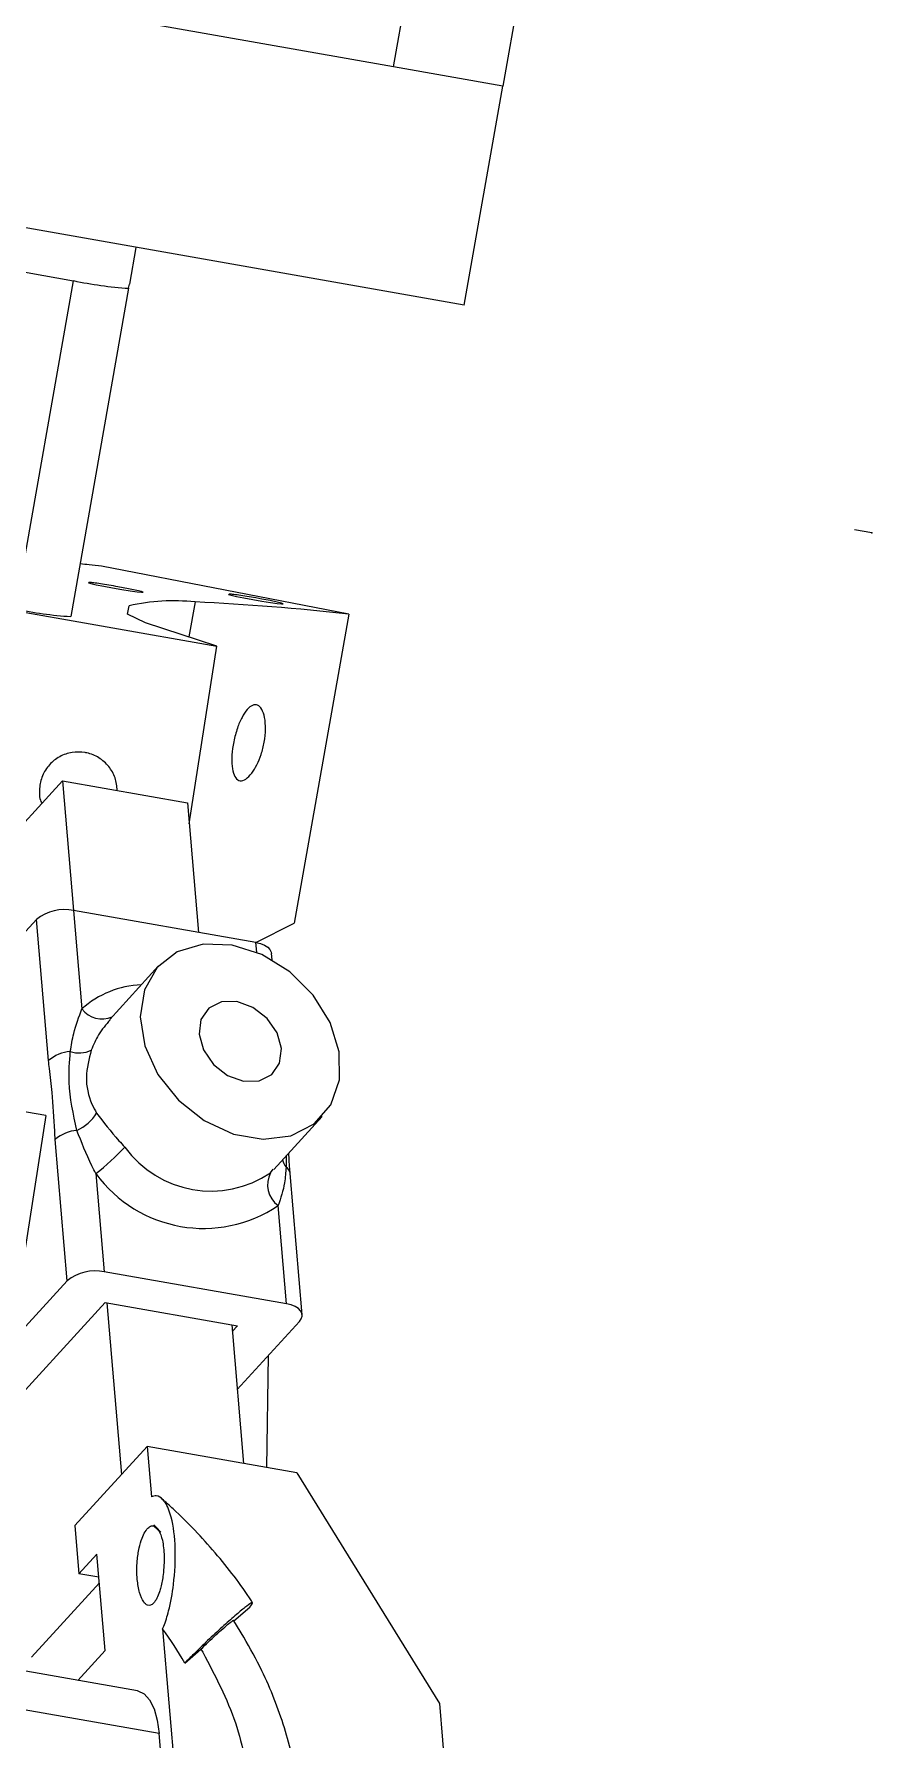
# Model space of a CAD drawing. Header units: millimetres. Extents: x 15 to 2378, y 5 to 1787.
# Drawn here: x 2152.1 to 2182.3, y 980.4 to 1041.8 of the extents above; entities that cross this region are included whole.
import ezdxf

# ---------------------------------------------------------------- set-up
doc = ezdxf.new("R2010")
doc.units = ezdxf.units.MM
doc.header["$PDSIZE"] = -1

msp = doc.modelspace()

# ---------------------------------------------------------------- linework, layer by layer
at = {"color": 7, "linetype": 'Continuous', "lineweight": 25}
for p, q in [((2165.069, 1040.576), (2176.182, 1103.603)), ((2180.121, 1102.909), (2169.008, 1039.881)), ((2165.069, 1040.576), (2152.266, 1042.833)), ((2169.008, 1039.881), (2165.069, 1040.576)), ((2167.619, 1032.003), (2169.008, 1039.881)), ((2167.619, 1032.003), (2150.877, 1034.955)), ((2155.801, 1034.086), (2155.567, 1032.758)), ((2149.62, 1033.583), (2153.559, 1032.888)), ((2151.477, 1021.079), (2153.559, 1032.888)), ((2155.541, 1032.615), (2153.459, 1020.805)), ((2155.541, 1032.615), (2155.567, 1032.758)), ((2163.458, 1020.89), (2154.56, 1022.62)), ((2148.865, 1021.48), (2158.713, 1019.743)), ((2155.504, 1020.886), (2155.559, 1021.195)), ((2157.931, 1021.329), (2157.709, 1020.069)), ((2156.142, 1020.577), (2155.504, 1020.886)), ((2158.713, 1019.743), (2156.142, 1020.577)), ((2163.458, 1020.89), (2161.499, 1009.777)), ((2157.721, 1013.346), (2158.713, 1019.743)), ((2148.832, 1010.156), (2153.166, 1014.89)), ((2153.166, 1014.89), (2153.561, 1010.227)), ((2153.166, 1014.89), (2157.657, 1014.103)), ((2157.657, 1014.103), (2158.052, 1009.44)), ((2153.562, 1010.227), (2153.862, 1006.689)), ((2160.119, 1009.077), (2153.562, 1010.227)), ((2152.23, 1009.911), (2149.65, 1007.092)), ((2152.661, 1004.83), (2152.23, 1009.911)), ((2160.121, 1009.076), (2161.499, 1009.777)), ((2160.148, 1008.728), (2160.119, 1009.077)), ((2160.701, 1008.459), (2160.682, 1008.688)), ((2156.607, 1008.221), (2154.859, 1006.311)), ((2152.559, 1002.852), (2147.169, 1003.797)), ((2152.559, 1002.852), (2151.794, 997.915)), ((2160.761, 1000.91), (2162.509, 1002.819)), ((2153.332, 996.912), (2152.901, 1001.994)), ((2160.648, 1000.797), (2160.743, 1000.924)), ((2161.207, 1001.397), (2161.205, 1001.001)), ((2154.364, 1000.766), (2154.664, 997.228)), ((2161.784, 995.689), (2161.353, 1000.771)), ((2161.221, 996.078), (2160.921, 999.616)), ((2161.221, 996.078), (2154.664, 997.228)), ((2153.332, 996.912), (2148.002, 991.088)), ((2150.232, 991.247), (2154.695, 996.124)), ((2154.695, 996.124), (2159.456, 995.289)), ((2154.758, 996.113), (2155.282, 989.934)), ((2159.446, 993), (2161.686, 995.447)), ((2159.249, 995.325), (2159.672, 990.335)), ((2159.456, 995.289), (2159.269, 995.085)), ((2160.565, 994.222), (2160.503, 990.19)), ((2156.205, 990.943), (2153.605, 988.103)), ((2156.205, 990.943), (2156.358, 989.141)), ((2161.595, 989.998), (2156.205, 990.943)), ((2161.595, 989.998), (2166.722, 981.705)), ((2153.605, 988.103), (2153.752, 986.369)), ((2156.701, 987.861), (2156.444, 988.123)), ((2156.447, 988.092), (2156.448, 988.081)), ((2153.752, 986.369), (2154.402, 987.079)), ((2154.696, 983.613), (2154.402, 987.079)), ((2154.473, 986.243), (2153.752, 986.369)), ((2152.05, 983.371), (2154.491, 986.037)), ((2159.326, 984.672), (2159.898, 985.165)), ((2156.761, 984.387), (2158.116, 968.411)), ((2159.69, 984.084), (2159.326, 984.672)), ((2156.638, 980.623), (2138.687, 983.771)), ((2155.856, 982.157), (2150.467, 983.102)), ((2153.708, 982.534), (2154.696, 983.613)), ((2157.563, 983.156), (2158.144, 983.657)), ((2158.144, 983.657), (2158.212, 983.543)), ((2166.722, 981.705), (2167.888, 967.961)), ((2157.593, 969.357), (2156.638, 980.623))]:
    msp.add_line(p, q, dxfattribs=at)
at = {"color": 7, "linetype": 'Continuous'}
for q in [(2181.66, 1023.929), (2182.283, 1023.831)]:
    msp.add_line((2182.281, 1023.82), q, dxfattribs=at)
at = {"color": 7, "linetype": 'Continuous', "lineweight": 25, "flags": 128}
for points in [[(2154.103, 1022.025), (2154.096, 1022.022), (2154.186, 1021.993), (2154.377, 1021.949), (2154.647, 1021.894), (2154.965, 1021.835), (2155.295, 1021.778), (2155.6, 1021.729), (2155.846, 1021.694), (2156.005, 1021.677), (2156.059, 1021.68), (2156.002, 1021.703), (2155.841, 1021.742), (2155.593, 1021.794), (2155.287, 1021.853), (2155.081, 1021.89), (2155.081, 1021.89)], [(2159.144, 1021.607), (2159.137, 1021.603), (2159.227, 1021.575), (2159.418, 1021.531), (2159.688, 1021.476), (2160.006, 1021.416), (2160.336, 1021.359), (2160.641, 1021.31), (2160.887, 1021.275), (2161.046, 1021.259), (2161.1, 1021.262), (2161.043, 1021.284), (2160.882, 1021.324), (2160.634, 1021.376), (2160.328, 1021.435), (2160.122, 1021.472), (2160.122, 1021.472)], [(2159.264, 1008.986), (2158.218, 1009.018), (2157.291, 1008.739), (2156.566, 1008.174), (2156.106, 1007.373), (2155.953, 1006.407), (2156.121, 1005.363), (2156.593, 1004.332), (2157.33, 1003.407), (2158.264, 1002.67), (2159.313, 1002.186), (2160.384, 1001.998), (2161.382, 1002.123), (2162.217, 1002.55), (2162.817, 1003.241), (2163.126, 1004.134), (2163.119, 1005.151), (2162.795, 1006.2), (2162.184, 1007.189), (2161.339, 1008.029), (2160.336, 1008.647), (2159.264, 1008.986)], [(2160.119, 1009.077), (2160.286, 1009.037), (2160.429, 1008.981), (2160.545, 1008.91), (2160.627, 1008.827), (2160.673, 1008.736), (2160.682, 1008.688)], [(2159.437, 1006.95), (2158.879, 1006.94), (2158.424, 1006.715), (2158.142, 1006.307), (2158.076, 1005.78), (2158.235, 1005.213), (2158.596, 1004.693), (2159.103, 1004.298), (2159.679, 1004.09), (2160.237, 1004.099), (2160.692, 1004.325), (2160.974, 1004.733), (2161.04, 1005.26), (2160.881, 1005.827), (2160.52, 1006.347), (2160.013, 1006.742), (2159.437, 1006.95)], [(2161.686, 995.447), (2161.753, 995.542), (2161.783, 995.64), (2161.775, 995.737), (2161.729, 995.828), (2161.647, 995.911), (2161.532, 995.982), (2161.388, 996.038), (2161.221, 996.078)], [(2155.856, 982.157), (2155.877, 982.153), (2156.101, 982.045), (2156.296, 981.828), (2156.455, 981.509), (2156.57, 981.103), (2156.638, 980.623)]]:
    msp.add_lwpolyline(points, dxfattribs=at)
at = {"color": 7, "linetype": 'Continuous', "lineweight": 25}
for centre, radius, start, end in [((2156.377, 1045.997), 13.408, 257.86591, 266.42624), ((2157.146, 1014.152), 7.219, 83.75472, 102.70196), ((2153.628, 932.041), 89.392, 83.68617, 87.24034), ((2154.295, 1034.187), 13.408, 257.86591, 266.42624), ((2153.23, 1008.661), 1.601, 78.04973, 128.64467), ((2156.108, 1004.197), 3.356, 91.95708, 132.03404), ((2154.576, 1007.204), 0.88, 215.77585, 294.78735), ((2153.759, 1006.073), 0.97, 250.91669, 296.87858), ((2153.529, 1003.85), 1.309, 93.813, 131.54905), ((2152.988, 1003.829), 1.661, 294.73042, 327.60474), ((2153.77, 1001.014), 1.309, 93.813, 131.54905), ((2147.984, 1008.78), 10.244, 308.52351, 316.40624), ((2158.501, 1003.966), 3.828, 215.97957, 304.12578), ((2161.779, 1001.439), 0.722, 194.53801, 217.37256), ((2161.037, 1000.73), 0.318, 7.32635, 58.2622), ((2158.236, 1003.578), 4.785, 215.97957, 304.12578), ((2161.47, 1000.365), 0.929, 152.26931, 233.72837), ((2154.332, 995.661), 1.601, 78.04973, 128.64467), ((2144.082, 974.691), 18.227, 46.44803, 47.27647), ((2145.846, 976.402), 13.525, 29.963, 36.18626)]:
    msp.add_arc(centre, radius, start, end, dxfattribs=at)
for points, knots in [([(2154.56, 1022.62), (2154.415, 1022.635), (2154.155, 1022.661), (2153.904, 1022.686), (2153.793, 1022.697)], [0, 0, 0, 0, 0.559872, 1, 1, 1, 1]), ([(2159.321, 1016.303), (2159.361, 1016.47), (2159.438, 1016.789), (2159.616, 1017.195), (2159.808, 1017.482), (2160.006, 1017.634), (2160.189, 1017.635), (2160.341, 1017.484), (2160.445, 1017.187), (2160.478, 1016.771), (2160.432, 1016.299), (2160.318, 1015.846), (2160.158, 1015.457), (2159.965, 1015.146), (2159.752, 1014.93), (2159.547, 1014.867), (2159.384, 1014.977), (2159.28, 1015.23), (2159.241, 1015.601), (2159.263, 1015.982), (2159.306, 1016.221), (2159.321, 1016.303)], [0, 0, 0, 0, 0.057742, 0.110439, 0.162579, 0.214645, 0.266961, 0.321051, 0.378179, 0.436011, 0.491682, 0.542857, 0.591589, 0.642039, 0.696509, 0.754716, 0.808969, 0.862604, 0.916921, 0.971382, 1, 1, 1, 1]), ([(2153.976, 1015.912), (2153.818, 1015.924), (2153.503, 1015.949), (2153.048, 1015.784), (2152.673, 1015.49), (2152.414, 1015.084), (2152.317, 1014.622), (2152.326, 1014.265), (2152.41, 1014.101), (2152.422, 1014.077)], [0, 0, 0, 0, 0.162036, 0.324071, 0.486107, 0.648142, 0.810178, 0.972213, 1, 1, 1, 1]), ([(2155.131, 1014.546), (2155.116, 1014.7), (2155.084, 1015.012), (2154.842, 1015.428), (2154.487, 1015.745), (2154.17, 1015.875), (2153.996, 1015.908), (2153.976, 1015.912)], [0, 0, 0, 0, 0.239058, 0.482027, 0.724996, 0.967965, 1, 1, 1, 1]), ([(2153.442, 1005.156), (2153.479, 1005.375), (2153.572, 1005.92), (2153.753, 1006.401), (2153.862, 1006.689)], [0, 0, 0, 0, 0.401427, 1, 1, 1, 1]), ([(2154.878, 1006.296), (2154.728, 1006.126), (2154.456, 1005.817), (2154.277, 1005.396), (2154.198, 1005.208)], [0, 0, 0, 0, 0.551662, 1, 1, 1, 1]), ([(2154.198, 1005.208), (2154.114, 1004.883), (2153.945, 1004.228), (2154.112, 1003.44), (2154.33, 1003.046), (2154.39, 1002.939)], [0, 0, 0, 0, 0.416369, 0.840821, 1, 1, 1, 1]), ([(2152.901, 1001.994), (2152.894, 1002.094), (2152.853, 1002.654), (2152.818, 1003.546), (2152.706, 1004.347), (2152.67, 1004.736), (2152.661, 1004.83)], [0, 0, 0, 0, 0.105103, 0.585442, 0.899984, 1, 1, 1, 1]), ([(2153.682, 1002.32), (2153.553, 1002.901), (2153.341, 1003.849), (2153.414, 1004.791), (2153.442, 1005.156)], [0, 0, 0, 0, 0.612329, 1, 1, 1, 1]), ([(2154.39, 1002.939), (2154.641, 1002.612), (2154.95, 1002.211), (2155.332, 1001.794), (2155.403, 1001.717)], [0, 0, 0, 0, 0.81429, 1, 1, 1, 1]), ([(2154.364, 1000.766), (2154.316, 1000.858), (2154.04, 1001.386), (2153.844, 1001.898), (2153.682, 1002.32)], [0, 0, 0, 0, 0.17394, 1, 1, 1, 1]), ([(2161.355, 1000.774), (2161.351, 1000.806), (2161.328, 1001.033), (2161.317, 1001.288), (2161.307, 1001.506)], [0, 0, 0, 0, 0.142873, 1, 1, 1, 1]), ([(2161.205, 1001.001), (2161.193, 1000.81), (2161.165, 1000.336), (2161.012, 999.886), (2160.921, 999.616)], [0, 0, 0, 0, 0.4014272, 1, 1, 1, 1]), ([(2156.761, 984.387), (2156.775, 984.417), (2156.861, 984.609), (2157.025, 985.137), (2157.193, 986.109), (2157.249, 987.305), (2157.128, 988.333), (2156.924, 988.849), (2156.734, 989.09), (2156.569, 989.196), (2156.417, 989.157), (2156.358, 989.141)], [0, 0, 0, 0, 0.017131, 0.109407, 0.255852, 0.460474, 0.666369, 0.801677, 0.840308, 0.937432, 1, 1, 1, 1]), ([(2159.999, 985.322), (2159.985, 985.345), (2159.596, 985.976), (2158.675, 987.139), (2157.559, 988.342), (2156.875, 988.942), (2156.739, 989.061)], [0, 0, 0, 0, 0.016673, 0.453813, 0.891327, 1, 1, 1, 1]), ([(2156.649, 985.716), (2156.619, 985.635), (2156.559, 985.473), (2156.445, 985.304), (2156.329, 985.226), (2156.202, 985.229), (2156.056, 985.361), (2155.923, 985.678), (2155.835, 986.182), (2155.832, 986.75), (2155.907, 987.27), (2156.011, 987.634), (2156.132, 987.894), (2156.262, 988.051), (2156.37, 988.102), (2156.428, 988.094), (2156.447, 988.092)], [0, 0, 0, 0, 0.052592, 0.105524, 0.153565, 0.201492, 0.278385, 0.389959, 0.50526, 0.641847, 0.732112, 0.80254, 0.860736, 0.919152, 0.972704, 1, 1, 1, 1]), ([(2156.448, 988.081), (2156.46, 988.078), (2156.53, 988.058), (2156.651, 987.923), (2156.775, 987.561), (2156.833, 987.01), (2156.803, 986.414), (2156.726, 985.968), (2156.666, 985.771), (2156.649, 985.716)], [0, 0, 0, 0, 0.0297053, 0.1707578, 0.3465062, 0.5683157, 0.7922383, 0.94135, 1, 1, 1, 1]), ([(2159.898, 985.165), (2159.944, 985.225), (2160.034, 985.345), (2159.962, 985.332), (2159.743, 985.176), (2159.379, 984.874), (2158.908, 984.455), (2158.386, 983.97), (2157.913, 983.513), (2157.666, 983.262), (2157.563, 983.156)], [0, 0, 0, 0, 0.124472, 0.248908, 0.375318, 0.50514, 0.638042, 0.772204, 0.904458, 1, 1, 1, 1]), ([(2158.144, 983.657), (2158.231, 983.741), (2158.403, 983.911), (2158.685, 984.174), (2158.947, 984.409), (2159.164, 984.592), (2159.304, 984.696), (2159.344, 984.709), (2159.33, 984.68), (2159.326, 984.672)], [0, 0, 0, 0, 0.152235, 0.304395, 0.460597, 0.620284, 0.780057, 0.936777, 1, 1, 1, 1]), ([(2161.707, 978.026), (2161.682, 978.269), (2161.585, 979.194), (2161.193, 980.829), (2160.502, 982.622), (2159.911, 983.685), (2159.69, 984.084)], [0, 0, 0, 0, 0.12029, 0.458434, 0.796528, 1, 1, 1, 1])]:
    msp.add_open_spline(points, degree=3, knots=knots, dxfattribs=at)
for points in [[(2155.081, 1021.89), (2154.97, 1021.909), (2154.748, 1021.948), (2154.454, 1021.993), (2154.222, 1022.024), (2154.151, 1022.029), (2154.115, 1022.031)], [(2160.122, 1021.472), (2160.011, 1021.491), (2159.789, 1021.529), (2159.495, 1021.575), (2159.263, 1021.606), (2159.192, 1021.61), (2159.156, 1021.612)], [(2158.212, 983.543), (2158.653, 982.702), (2159.533, 981.019), (2159.804, 979.289), (2159.939, 978.425)]]:
    msp.add_open_spline(points, degree=3, dxfattribs=at)
at = {"color": 7, "linetype": 'Continuous'}
msp.add_point((2182.281, 1023.82), dxfattribs=at)

doc.saveas('drawing.dxf')
